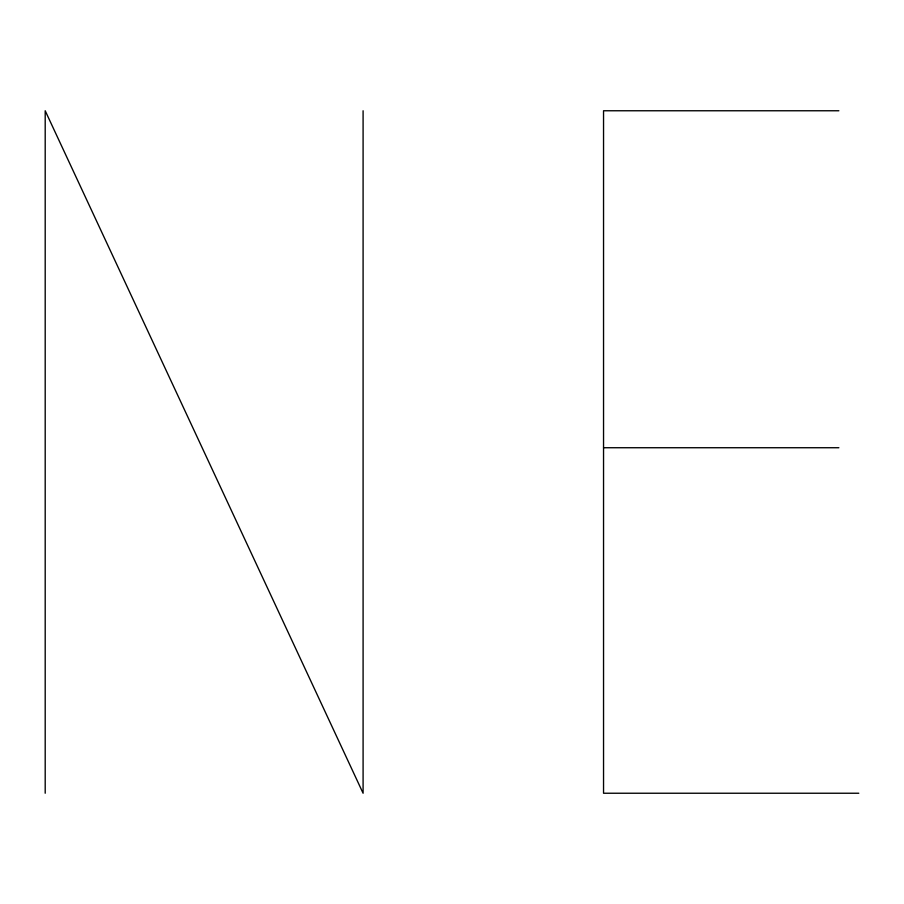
<?xml version="1.0" encoding="UTF-8"?>
<svg xmlns="http://www.w3.org/2000/svg" width="904" height="904" viewBox="0 0 904 904"><rect width="100%" height="100%" fill="white"/><g stroke="black" fill="none" stroke-linecap="round" stroke-linejoin="round"><path stroke-width="1.36" d="M838.867 110.763L603.544 110.763L603.544 793.237L858.8 793.237M603.544 447.729L838.867 447.729M363.092 110.763L363.092 793.237L45.2 110.763L45.2 793.237"/></g></svg>
